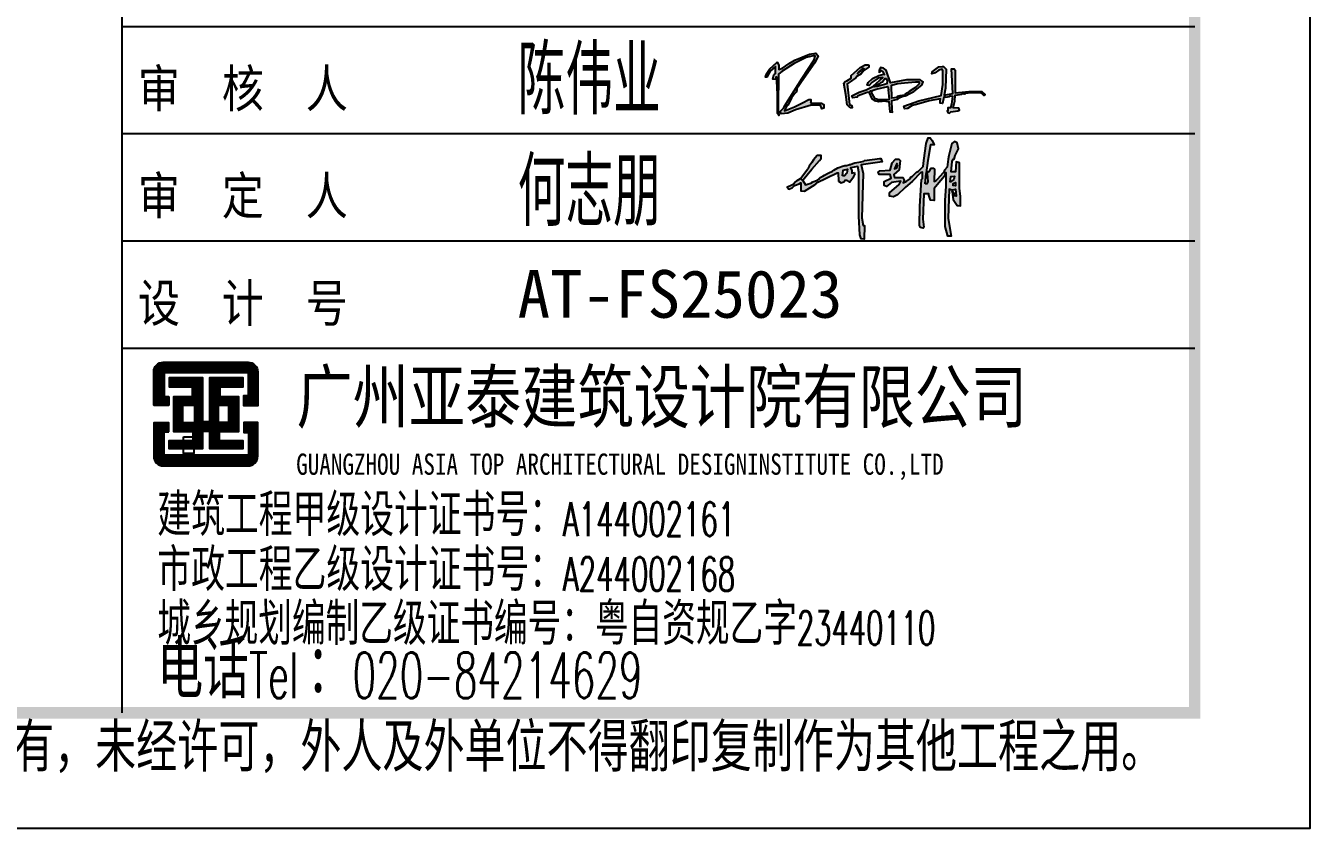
# Model space of a CAD drawing. Header units: millimetres. Extents: x 684779 to 686470, y 2544898 to 2545979.
# Drawn here: x 686408 to 686463.5, y 2545188.8 to 2545223.5 of the extents above; entities that cross this region are included whole.
import ezdxf

# ---------------------------------------------------------------- set-up
doc = ezdxf.new("R2010")
doc.units = ezdxf.units.MM
for name, color, linetype in [('13', 13, 'Continuous'), ('14', 14, 'Continuous'), ('PUB_TITLE', 4, 'Continuous'), ('RAS2DXF', 7, 'Continuous')]:
    doc.layers.add(name, color=color, linetype=linetype)
doc.styles.add('HT', font='')
doc.styles.add('HZTXT', font='romane.shx', dxfattribs={"width": 0.7, "bigfont": 'hztxt.shx'})
doc.styles.get("Standard").update_dxf_attribs({"font": ''})
doc.styles.add('TXT', font='txt')
doc.styles.add('天正', font='simplex8.shx', dxfattribs={"width": 0.8, "bigfont": 'hztxt.shx'})
doc.styles.add('宋体', font='')
doc.styles.get('HT').set_extended_font_data('SimHei')
doc.styles.get('Standard').set_extended_font_data('SimSun')
doc.styles.get('宋体').set_extended_font_data('SimSun')

# ---------------------------------------------------------------- blocks, each defined once
blk = doc.blocks.new('43GGG')
at = {"linetype": 'Continuous'}
for points in [[(-112300, 250039.5), (-112271, 250058.5), (-112261, 250063.5), (-112241, 250073.5), (-112220, 250078.5), (-112219, 250076.5), (-112222, 250067.5), (-112251, 250022.5), (-112271, 249991.5), (-112294, 249954.5), (-112296, 249950.5), (-112305, 249941.5), (-112302, 249935.5), (-112286, 249937.5), (-112267, 249945.5), (-112229, 249956.5), (-112206, 249956.5), (-112203, 249947.5), (-112198, 249949.5), (-112198, 249958.5), (-112204, 249961.5), (-112231, 249961.5), (-112230, 249964.5), (-112230, 249970.5), (-112235, 249970.5), (-112250, 249962.5), (-112270, 249952.5), (-112294, 249942.5), (-112293, 249945.5), (-112288, 249956.5), (-112286, 249956.5), (-112281, 249965.5), (-112277, 249974.5), (-112269, 249985.5), (-112266, 249988.5), (-112264, 249994.5), (-112263, 250000.5), (-112261, 250001.5), (-112253, 250013.5), (-112220, 250060.5), (-112212, 250077.5), (-112218, 250083.5), (-112233, 250081.5), (-112269, 250066.5), (-112283, 250058.5), (-112299, 250047.5), (-112308, 250043.5), (-112308, 250054.5), (-112312, 250061.5), (-112331, 250044.5), (-112339, 250032.5), (-112341, 250025.5), (-112337, 250025.5), (-112329, 250039.5), (-112316, 250051.5), (-112316, 250034.5), (-112320, 250030.5), (-112323, 250020.5), (-112315, 250019.5), (-112315, 250025.5), (-112313, 250025.5), (-112312, 249991.5), (-112309, 249993.5), (-112309, 250032.5)], [(-111966, 249967.5), (-112003, 249954.5), (-112001, 249947.5), (-111994, 249948.5), (-111982, 249955.5), (-111972, 249958.5), (-111941, 249967.5), (-111913, 249972.5), (-111914, 249967.5), (-111914, 249961.5), (-111908, 249960.5), (-111905, 249976.5), (-111901, 249976.5), (-111891, 249977.5), (-111889, 249979.5), (-111884, 249978.5), (-111886, 249959.5), (-111889, 249950.5), (-111895, 249950.5), (-111895, 249942.5), (-111897, 249942.5), (-111895, 249938.5), (-111891, 249937.5), (-111888, 249940.5), (-111871, 249942.5), (-111867, 249944.5), (-111868, 249949.5), (-111882, 249950.5), (-111878, 249966.5), (-111877, 249981.5), (-111861, 249983.5), (-111857, 249985.5), (-111857, 249984.5), (-111854, 249984.5), (-111854, 249985.5), (-111853, 249985.5), (-111838, 249986.5), (-111817, 249986.5), (-111816.3, 249987.2), (-111812, 249985.5), (-111807, 249980.5), (-111804, 249982.5), (-111812, 249990.5), (-111844, 249990.5), (-111877, 249986.5), (-111877, 250042.5), (-111880, 250045.5), (-111886, 250045.5), (-111883, 249985.5), (-111904, 249981.5), (-111901, 249998.5), (-111899, 250044.5), (-111906, 250051.5), (-111909, 250051.5), (-111917, 250050.5), (-111933, 250038.5), (-111934, 250033.5), (-111926, 250035.5), (-111917, 250042.5), (-111909, 250044.5), (-111907, 250040.5), (-111907, 250007.5), (-111911, 249980.5)], [(-112309, 249993.5), (-112312, 249991.5), (-112312, 249962.5), (-112312, 249937.5), (-112311, 249937.5), (-112309, 249932.5), (-112307, 249932.5), (-112309, 249939.5)]]:
    blk.add_hatch(color=4, dxfattribs=at).paths.add_polyline_path(points)
h = blk.add_hatch(color=4, dxfattribs=at)
h.paths.add_polyline_path([(-112134, 250013.5), (-112120, 250023.5), (-112117, 250027.5), (-112107, 250033.5), (-112100, 250041.5), (-112088, 250049.5), (-112088, 250054.5), (-112090, 250055.5), (-112097, 250055.5), (-112109, 250048.5), (-112131, 250029.5), (-112131, 250022.5), (-112142, 250016.5), (-112146, 250014.5), (-112149, 250010.5), (-112144, 249982.5), (-112141, 249957.5), (-112134, 249950.5), (-112129, 249950.5), (-112130, 249955.5), (-112135, 249958.5), (-112141, 250008.5)])
h.paths.add_polyline_path([(-112116, 250034.5), (-112113, 250037.5), (-112106, 250043.5), (-112102, 250047.5), (-112099, 250044.5), (-112105, 250042.5), (-112106, 250041.5), (-112114, 250035.5)], flags=16)
h = blk.add_hatch(color=4, dxfattribs=at)
h.paths.add_polyline_path([(-112092, 249987.5), (-112087, 249988.5), (-112080, 249972.5), (-112077, 249969.5), (-112074, 249969.5), (-112074, 249967.5), (-112064, 249964.5), (-112047, 249966.5), (-112047, 249969.5), (-112067, 249969.5), (-112068, 249971.5), (-112073, 249972.5), (-112079, 249983.5), (-112081, 249986.5), (-112080, 249992.5), (-112070, 249995.5), (-112042, 250002.5), (-112040, 249994.5), (-112038, 249971.5), (-112045, 249970.5), (-112045, 249966.5), (-112042, 249965.5), (-112039, 249965.5), (-112037, 249940.5), (-112035, 249940.5), (-112030, 249939.5), (-112031, 249945.5), (-112032, 249968.5), (-112017, 249971.5), (-112012, 249975.5), (-112003, 249979.5), (-111999, 249979.5), (-111998, 249980.5), (-111996.6, 249980.7), (-111995, 249981.5), (-111990, 249984.5), (-111978, 249990.5), (-111959, 250005.5), (-111955, 250013.5), (-111963, 250018.5), (-111996, 250018.5), (-112035, 250011.5), (-112046, 250042.5), (-112052, 250047.5), (-112059, 250048.5), (-112063, 250042.5), (-112063, 250035.5), (-112057, 250041.5), (-112053, 250038.5), (-112050, 250031.5), (-112052, 250032.5), (-112064, 250029.5), (-112079, 250021.5), (-112090, 250012.5), (-112092, 250005.5), (-112087, 250004.5), (-112081, 250012.5), (-112065, 250022.5), (-112054, 250024.5), (-112077.1, 250003.5), (-112073.7, 250003), (-112070, 250006.5), (-112061, 250009.5), (-112059, 250012.5), (-112055, 250013.5), (-112049, 250021.5), (-112046, 250021.5), (-112043, 250016.5), (-112044, 250008.5), (-112067, 250002.5), (-112075, 250001.5), (-112073.7, 250003), (-112077, 250003.5), (-112095, 249994.5), (-112112, 249988.5), (-112130, 249979.5), (-112127, 249974.5), (-112117, 249976.5), (-112114, 249979.5)])
h.paths.add_polyline_path([(-112033, 250005.5), (-112017, 250009.5), (-112001, 250011.5), (-111974, 250013.5), (-111965, 250013.5), (-111965, 250008.5), (-111974, 249999.5), (-111978, 249997.5), (-111990, 249990.5), (-111993.6, 249986.8), (-111999, 249983.5), (-112000, 249981.5), (-112012, 249979.5), (-112019, 249977.5), (-112019, 249975.5), (-112032, 249973.5)], flags=16)
for p, q in [((-112114, 250035.5), (-112106, 250041.5)), ((-112106, 250043.5), (-112113, 250037.5))]:
    blk.add_line(p, q, dxfattribs=at)
at = {"layer": 'RAS2DXF', "color": 0}
for points in [[(-112231, 249961.5, 0), (-112204, 249961.5, 0), (-112198, 249958.5, 0), (-112198, 249949.5, 0), (-112203, 249947.5, 0), (-112206, 249956.5, 0), (-112229, 249956.5, 0), (-112267, 249945.5, 0), (-112286, 249937.5, 0), (-112302, 249935.5, 0), (-112305, 249941.5, 0), (-112296, 249950.5, 0), (-112294, 249954.5, 0), (-112271, 249991.5, 0), (-112251, 250022.5, 0), (-112222, 250067.5, 0), (-112219, 250076.5, 0), (-112220, 250078.5, 0), (-112241, 250073.5, 0), (-112261, 250063.5, 0), (-112271, 250058.5, 0), (-112300, 250039.5, 0), (-112309, 250032.5, 0), (-112309, 249993.5, 0), (-112312, 249991.5, 0), (-112313, 250025.5, 0), (-112315, 250025.5, 0), (-112315, 250019.5, 0), (-112323, 250020.5, 0), (-112320, 250030.5, 0), (-112316, 250034.5, 0), (-112316, 250051.5, 0), (-112329, 250039.5, 0), (-112337, 250025.5, 0), (-112341, 250025.5, 0), (-112339, 250032.5, 0), (-112331, 250044.5, 0), (-112312, 250061.5, 0), (-112308, 250054.5, 0), (-112308, 250043.5, 0), (-112299, 250047.5, 0), (-112283, 250058.5, 0), (-112269, 250066.5, 0), (-112233, 250081.5, 0), (-112218, 250083.5, 0), (-112212, 250077.5, 0), (-112220, 250060.5, 0), (-112253, 250013.5, 0), (-112261, 250001.5, 0), (-112263, 250000.5, 0), (-112264, 249994.5, 0), (-112266, 249988.5, 0), (-112269, 249985.5, 0), (-112277, 249974.5, 0), (-112281, 249965.5, 0), (-112286, 249956.5, 0), (-112288, 249956.5, 0), (-112293, 249945.5, 0), (-112294, 249942.5, 0), (-112270, 249952.5, 0), (-112250, 249962.5, 0), (-112235, 249970.5, 0), (-112230, 249970.5, 0), (-112230, 249964.5, 0), (-112231, 249961.5, 0), (-112231, 249961.5, 0), (-112231, 249961.5, 0), (-112231, 249961.5, 0)], [(-112270, 250059.5, 0), (-112269, 250058.5, 0)], [(-112134, 249950.5, 0), (-112141, 249957.5, 0), (-112144, 249982.5, 0), (-112149, 250010.5, 0), (-112146, 250014.5, 0), (-112142, 250016.5, 0), (-112131, 250022.5, 0), (-112131, 250029.5, 0), (-112109, 250048.5, 0), (-112097, 250055.5, 0), (-112090, 250055.5, 0), (-112088, 250054.5, 0), (-112088, 250049.5, 0), (-112100, 250041.5, 0), (-112107, 250033.5, 0), (-112117, 250027.5, 0), (-112120, 250023.5, 0), (-112134, 250013.5, 0), (-112141, 250008.5, 0), (-112135, 249958.5, 0), (-112130, 249955.5, 0), (-112129, 249950.5, 0), (-112134, 249950.5, 0)], [(-112114, 250035.5, 0), (-112116, 250034.5, 0), (-112113, 250037.5, 0), (-112113, 250037.5, 0), (-112113, 250037.5, 0)], [(-112105, 250042.5, 0), (-112099, 250044.5, 0), (-112102, 250047.5, 0), (-112106, 250043.5, 0)], [(-112105, 250042.5, 0), (-112106, 250041.5, 0)], [(-112077.3, 250003.4, 0), (-112054, 250024.5, 0), (-112065, 250022.5, 0), (-112081, 250012.5, 0), (-112087, 250004.5, 0), (-112092, 250005.5, 0), (-112090, 250012.5, 0), (-112079, 250021.5, 0), (-112064, 250029.5, 0), (-112052, 250032.5, 0), (-112050, 250031.5, 0), (-112053, 250038.5, 0), (-112057, 250041.5, 0), (-112063, 250035.5, 0)], [(-111990, 249984.5, 0), (-111978, 249990.5, 0), (-111959, 250005.5, 0), (-111955, 250013.5, 0), (-111963, 250018.5, 0), (-111996, 250018.5, 0), (-112035, 250011.5, 0), (-112046, 250042.5, 0), (-112052, 250047.5, 0), (-112059, 250048.5, 0), (-112063, 250042.5, 0), (-112063, 250035.5, 0)], [(-112055, 250023.5, 0), (-112054, 250023.5, 0)], [(-111901, 249976.5, 0), (-111905, 249976.5, 0), (-111908, 249960.5, 0), (-111914, 249961.5, 0), (-111914, 249967.5, 0), (-111913, 249972.5, 0), (-111941, 249967.5, 0), (-111972, 249958.5, 0), (-111982, 249955.5, 0), (-111994, 249948.5, 0), (-112001, 249947.5, 0), (-112003, 249954.5, 0), (-111966, 249967.5, 0), (-111911, 249980.5, 0), (-111907, 250007.5, 0), (-111907, 250040.5, 0), (-111909, 250044.5, 0), (-111917, 250042.5, 0), (-111926, 250035.5, 0), (-111934, 250033.5, 0), (-111933, 250038.5, 0), (-111917, 250050.5, 0), (-111909, 250051.5, 0), (-111906, 250051.5, 0), (-111899, 250044.5, 0), (-111901, 249998.5, 0), (-111904, 249981.5, 0), (-111883, 249985.5, 0), (-111886, 250045.5, 0), (-111880, 250045.5, 0), (-111877, 250042.5, 0), (-111877, 249986.5, 0), (-111844, 249990.5, 0), (-111812, 249990.5, 0), (-111804, 249982.5, 0), (-111807, 249980.5, 0), (-111812, 249985.5, 0), (-111816.3, 249987.2, 0), (-111817, 249986.5, 0), (-111838, 249986.5, 0), (-111853, 249985.5, 0), (-111853, 249985.5, 0), (-111851, 249985.6, 0)], [(-112313, 250008.5, 0), (-112314, 250007.5, 0)], [(-112312, 249991.5, 0), (-112312, 249962.5, 0), (-112312, 249937.5, 0), (-112311, 249937.5, 0), (-112309, 249932.5, 0), (-112307, 249932.5, 0), (-112309, 249939.5, 0), (-112309, 249993.5, 0)], [(-112087, 249988.5, 0), (-112084, 249991.5, 0), (-112087, 249988.5, 0), (-112092, 249987.5, 0), (-112114, 249979.5, 0), (-112117, 249976.5, 0), (-112127, 249974.5, 0), (-112130, 249979.5, 0), (-112112, 249988.5, 0), (-112095, 249994.5, 0), (-112077, 250003.5, 0), (-112073.7, 250003, 0), (-112070, 250006.5, 0), (-112061, 250009.5, 0), (-112059, 250012.5, 0), (-112055, 250013.5, 0), (-112049, 250021.5, 0), (-112046, 250021.5, 0), (-112043, 250016.5, 0), (-112044, 250008.5, 0), (-112067, 250002.5, 0), (-112075, 250001.5, 0), (-112073.7, 250003, 0)], [(-112047, 249966.5, 0), (-112047, 249969.5, 0), (-112067, 249969.5, 0), (-112068, 249971.5, 0), (-112073, 249972.5, 0), (-112079, 249983.5, 0), (-112081, 249986.5, 0), (-112080, 249992.5, 0), (-112070, 249995.5, 0), (-112042, 250002.5, 0), (-112040, 249994.5, 0), (-112041, 249992.5, 0)], [(-112045, 249966.5, 0), (-112045, 249970.5, 0), (-112038, 249971.5, 0), (-112040, 249994.5, 0)], [(-112012, 249979.5, 0), (-112019, 249977.5, 0), (-112019, 249975.5, 0), (-112032, 249973.5, 0), (-112033, 250005.5, 0), (-112017, 250009.5, 0), (-112001, 250011.5, 0), (-111974, 250013.5, 0), (-111965, 250013.5, 0), (-111965, 250008.5, 0), (-111974, 249999.5, 0), (-111978, 249997.5, 0), (-111990, 249990.5, 0), (-111993.6, 249986.8, 0), (-111999, 249983.5, 0), (-112000, 249981.5, 0), (-112012, 249979.5, 0)], [(-112047, 249966.5, 0), (-112064, 249964.5, 0), (-112074, 249967.5, 0), (-112074, 249969.5, 0), (-112077, 249969.5, 0), (-112080, 249972.5, 0), (-112087, 249988.5, 0)], [(-112047, 249966.5, 0), (-112045, 249966.5, 0), (-112042, 249965.5, 0), (-112039, 249965.5, 0), (-112037, 249940.5, 0), (-112035, 249940.5, 0), (-112030, 249939.5, 0), (-112031, 249945.5, 0), (-112032, 249968.5, 0), (-112017, 249971.5, 0), (-112012, 249975.5, 0), (-112003, 249979.5, 0), (-112012, 249975.5, 0), (-112012, 249976.5, 0)], [(-112047, 249968.5, 0), (-112045, 249968.5, 0)], [(-112045, 249966.5, 0), (-112045, 249965.5, 0)], [(-112025, 249970.5, 0), (-112025, 249968.5, 0)], [(-112003, 249979.5, 0), (-111999, 249979.5, 0), (-111998, 249980.5, 0), (-111996.6, 249980.7, 0), (-111995, 249981.5, 0), (-111990, 249984.5, 0)], [(-111901, 249976.5, 0), (-111902, 249975.5, 0)], [(-111901, 249976.5, 0), (-111891, 249977.5, 0), (-111889, 249979.5, 0), (-111884, 249978.5, 0), (-111886, 249959.5, 0), (-111889, 249950.5, 0), (-111895, 249950.5, 0), (-111895, 249942.5, 0), (-111897, 249942.5, 0), (-111895, 249938.5, 0), (-111891, 249937.5, 0), (-111888, 249940.5, 0), (-111871, 249942.5, 0), (-111867, 249944.5, 0), (-111868, 249949.5, 0), (-111882, 249950.5, 0), (-111878, 249966.5, 0), (-111877, 249981.5, 0), (-111861, 249983.5, 0), (-111861, 249983.5, 0), (-111861, 249983.5, 0), (-111861, 249983.5, 0)], [(-111857, 249984.5, 0), (-111857, 249985.5, 0), (-111861, 249983.5, 0)], [(-111857, 249984.5, 0), (-111854, 249984.5, 0), (-111854, 249985.5, 0), (-111853, 249985.5, 0)]]:
    blk.add_polyline3d(points, dxfattribs=at)
blk = doc.blocks.new('A$C38097BB6')
at = {"linetype": 'Continuous'}
h = blk.add_hatch(color=4, dxfattribs=at)
h.dxf.hatch_style = 1
h.paths.add_polyline_path([(1561, 923), (1554, 964), (1629, 1032), (1643, 1162), (1622, 1183), (1575, 1183), (1527, 1128), (1499, 1025), (1356, 1019), (1335, 998), (1349, 964), (1499, 964), (1513, 916), (1417, 868), (1417, 813), (1451, 800), (1520, 854), (1650, 875), (1629, 827), (1492, 711), (1492, 663), (1547, 656), (1602, 683), (1711, 786), (1814, 875), (1923, 991), (1951, 998), (1951, 909), (1937, 896), (1917, 519), (1910, 253), (1923, 225), (1964, 218), (1971, 232), (1958, 341), (1971, 697), (2040, 697), (2040, 677), (2067, 608), (2115, 601), (2115, 772), (2156, 820), (2259, 943), (2272, 991), (2286, 991), (2286, 800), (2272, 608), (2272, 239), (2306, 102), (2354, 102), (2347, 129), (2313, 355), (2327, 759), (2361, 745), (2373, 746), (2375, 752), (2416, 759), (2423, 663), (2402, 670), (2395, 704), (2382, 704), (2382, 725), (2368, 725), (2382, 615), (2436, 533), (2450, 533), (2484, 526), (2484, 663), (2471, 772), (2471, 1128), (2423, 1142), (2416, 1005), (2354, 1005), (2368, 1149), (2382, 1183), (2395, 1183), (2409, 1231), (2457, 1326), (2436, 1409), (2402, 1429), (2361, 1402), (2320, 1231), (2313, 1183), (2300, 1067), (2259, 1025), (2252, 998), (2224, 971), (2224, 964), (2142, 882), (2115, 868), (2122, 1039), (2101, 1053), (2074, 1053), (2053, 1012), (2005, 991), (2026, 1162), (2067, 1381), (2115, 1381), (2088, 1443), (2060, 1477), (2033, 1477), (2005, 1402), (1971, 1162), (1964, 1080), (1896, 1012), (1869, 998), (1814, 943), (1787, 930), (1787, 909), (1725, 868), (1684, 848), (1698, 889), (1677, 923)])
h.paths.add_polyline_path([(1561, 1046), (1595, 1121), (1608, 1108), (1595, 1060)], flags=16)
h.paths.add_polyline_path([(2005, 978), (2019, 978), (2026, 868), (2012, 834), (1992, 834)], flags=16)
h.paths.add_polyline_path([(2341, 861), (2347, 937), (2402, 943), (2389, 896)], flags=16)
h.paths.add_polyline_path([(2382, 812), (2382, 841), (2416, 854), (2416, 807)], flags=16)
h = blk.add_hatch(color=4, dxfattribs=at)
h.dxf.hatch_style = 1
h.paths.add_polyline_path([(254, 848), (254, 800), (254, 738), (268, 738), (302, 731), (453, 827), (473, 848), (761, 991), (774, 991), (781, 875), (815, 848), (863, 868), (870, 889), (891, 889), (932, 861), (993, 937), (1014, 976), (1002, 995), (966, 984), (966, 1032), (946, 1058), (1048, 1080), (1062, 998), (1062, 697), (1062, 383), (1075, 123), (1096, 68), (1137, 61), (1144, 253), (1123, 253), (1103, 362), (1123, 978), (1096, 1101), (1390, 1142), (1369, 1190), (1356, 1190), (1144, 1162), (1133, 1155), (1089, 1142), (1007, 1128), (981, 1121), (945, 1108), (933, 1104), (921, 1101), (891, 1094), (866, 1090), (822, 1080), (798, 1071), (770, 1059), (713, 1025), (696, 1014), (644, 991), (627, 980), (583, 957), (560, 941), (521, 923), (513, 917), (502, 903), (487, 889), (405, 861), (405, 848), (316, 820), (282, 882), (275, 882), (248, 909), (200, 882), (166, 848), (145, 827), (108, 810), (63, 788), (83, 759), (131, 779), (166, 813), (228, 837)])
h.paths.add_polyline_path([(836, 950), (843, 1025), (904, 1039), (897, 984), (863, 950)], flags=16)
h = blk.add_hatch(color=4, dxfattribs=at)
h.dxf.hatch_style = 1
h.paths.add_polyline_path([(248, 909), (275, 882), (405, 1039), (514, 1162), (535, 1190), (535, 1231), (480, 1231), (431, 1170), (405, 1135), (371, 1081), (350, 1046)])
for p, q in [((248, 909), (350, 1046)), ((1014, 976), (1002, 995))]:
    blk.add_line(p, q, dxfattribs=at)
at = {"layer": 'RAS2DXF', "color": 0}
for points in [[(2361, 745, 0), (2327, 759, 0), (2313, 355, 0), (2347, 129, 0), (2354, 102, 0), (2306, 102, 0), (2272, 239, 0), (2272, 608, 0), (2286, 800, 0), (2286, 991, 0), (2272, 991, 0), (2259, 943, 0), (2156, 820, 0), (2115, 772, 0), (2115, 601, 0), (2067, 608, 0), (2040, 677, 0), (2040, 697, 0), (1971, 697, 0), (1958, 341, 0), (1971, 232, 0), (1964, 218, 0), (1923, 225, 0), (1910, 253, 0), (1917, 519, 0), (1937, 896, 0), (1951, 909, 0), (1951, 998, 0), (1923, 991, 0), (1814, 875, 0), (1711, 786, 0), (1602, 683, 0), (1547, 656, 0), (1492, 663, 0), (1492, 711, 0), (1629, 827, 0), (1650, 875, 0), (1520, 854, 0), (1451, 800, 0), (1417, 813, 0), (1417, 868, 0), (1513, 916, 0), (1499, 964, 0), (1349, 964, 0), (1335, 998, 0), (1356, 1019, 0), (1499, 1025, 0), (1527, 1128, 0), (1575, 1183, 0), (1622, 1183, 0), (1643, 1162, 0), (1629, 1032, 0), (1554, 964, 0), (1561, 923, 0), (1677, 923, 0), (1698, 889, 0), (1684, 848, 0), (1725, 868, 0), (1787, 909, 0), (1787, 930, 0), (1814, 943, 0), (1869, 998, 0), (1896, 1012, 0), (1964, 1080, 0), (1971, 1162, 0), (2005, 1402, 0), (2033, 1477, 0), (2060, 1477, 0), (2088, 1443, 0), (2115, 1381, 0), (2067, 1381, 0), (2026, 1162, 0), (2005, 991, 0), (2053, 1012, 0), (2074, 1053, 0), (2101, 1053, 0), (2122, 1039, 0), (2115, 868, 0), (2142, 882, 0), (2224, 964, 0)], [(2368, 725, 0), (2375, 752, 0), (2416, 759, 0), (2423, 663, 0), (2402, 670, 0), (2395, 704, 0), (2382, 704, 0), (2382, 725, 0), (2368, 725, 0), (2382, 615, 0), (2436, 533, 0), (2450, 533, 0), (2484, 526, 0), (2484, 663, 0), (2471, 772, 0), (2471, 1128, 0), (2423, 1142, 0), (2416, 1005, 0), (2354, 1005, 0), (2368, 1149, 0), (2382, 1183, 0), (2395, 1183, 0), (2409, 1231, 0), (2457, 1326, 0), (2436, 1409, 0), (2402, 1429, 0), (2361, 1402, 0), (2320, 1231, 0), (2313, 1183, 0), (2300, 1067, 0), (2259, 1025, 0), (2252, 998, 0), (2224, 971, 0), (2224, 964, 0), (2224, 964, 0), (2224, 964, 0)], [(145, 827, 0), (166, 848, 0), (200, 882, 0), (248, 909, 0), (275, 882, 0), (282, 882, 0), (316, 820, 0), (405, 848, 0), (405, 861, 0), (487, 889, 0), (502, 903, 0), (513, 917, 0), (521, 923, 0), (560, 941, 0), (583, 957, 0), (627, 980, 0), (644, 991, 0), (696, 1014, 0), (713, 1025, 0), (770, 1059, 0), (798, 1071, 0), (822, 1080, 0), (866, 1090, 0), (891, 1094, 0), (921, 1101, 0), (933, 1104, 0), (945, 1108, 0), (981, 1121, 0), (1007, 1128, 0), (1089, 1142, 0), (1133, 1155, 0), (1144, 1162, 0), (1356, 1190, 0), (1369, 1190, 0), (1390, 1142, 0), (1096, 1101, 0), (1123, 978, 0), (1103, 362, 0), (1123, 253, 0), (1144, 253, 0), (1137, 61, 0), (1096, 68, 0), (1075, 123, 0), (1062, 383, 0), (1062, 697, 0), (1062, 998, 0), (1048, 1080, 0), (946, 1058, 0), (966, 1032, 0), (966, 984, 0), (1002, 995, 0)], [(275, 882, 0), (405, 1039, 0), (514, 1162, 0), (535, 1190, 0), (535, 1231, 0), (480, 1231, 0), (431, 1170, 0), (405, 1135, 0), (371, 1081, 0), (350, 1046, 0), (350, 1046, 0), (350, 1046, 0)], [(1608, 1108, 0), (1595, 1121, 0), (1561, 1046, 0), (1595, 1060, 0), (1608, 1108, 0), (1608, 1108, 0)], [(145, 827, 0), (108, 810, 0), (63, 788, 0), (83, 759, 0), (131, 779, 0), (166, 813, 0), (228, 837, 0), (254, 848, 0), (254, 800, 0), (254, 738, 0), (268, 738, 0), (302, 731, 0), (453, 827, 0), (473, 848, 0), (761, 991, 0), (774, 991, 0), (781, 875, 0), (815, 848, 0), (863, 868, 0), (870, 889, 0), (891, 889, 0), (932, 861, 0), (993, 937, 0), (1014, 976, 0)], [(836, 950, 0), (843, 1025, 0), (904, 1039, 0), (897, 984, 0), (863, 950, 0), (836, 950, 0)], [(1992, 834, 0), (2005, 978, 0), (2019, 978, 0), (2026, 868, 0), (2012, 834, 0), (1992, 834, 0)], [(2341, 861, 0), (2347, 937, 0), (2402, 943, 0), (2389, 896, 0), (2341, 861, 0)], [(2373, 746, 0), (2361, 745, 0)], [(2382, 807, 0), (2382, 841, 0), (2416, 854, 0), (2416, 807, 0), (2375, 813, 0)]]:
    blk.add_polyline3d(points, dxfattribs=at)
blk = doc.blocks.new('43TGREGEHE')
at = {"layer": '14'}
h = blk.add_hatch(dxfattribs=at)
h.set_pattern_fill('ANSI31', color=256, scale=0.786555, angle=135, style=0)
h.set_pattern_definition([(180, (684026.07152, 2544907.97853), (0, -0.098319415), [])])
edge = h.paths.add_edge_path()
edge.add_line((685736.551, 2545544.085), (685736.551, 2545543.441))
edge.add_line((685736.551, 2545543.441), (685735.444, 2545543.441))
edge.add_line((685735.444, 2545543.441), (685735.444, 2545545.886))
edge.add_arc((685736.152, 2545545.886), 0.708, 90, 180, ccw=False)
edge.add_line((685736.152, 2545546.594), (685742.366, 2545546.594))
edge.add_arc((685742.366, 2545545.886), 0.708, 0, 90, ccw=False)
edge.add_line((685743.074, 2545545.886), (685743.074, 2545543.401))
edge.add_line((685743.074, 2545543.401), (685742.055, 2545543.401))
edge.add_line((685742.055, 2545543.401), (685742.055, 2545544.141))
edge.add_line((685742.055, 2545544.141), (685742.282, 2545544.141))
edge.add_line((685742.282, 2545544.141), (685742.393, 2545544.141))
edge.add_line((685742.393, 2545544.141), (685742.393, 2545545.808))
edge.add_line((685742.393, 2545545.808), (685736.205, 2545545.808))
edge.add_line((685736.205, 2545545.808), (685736.205, 2545544.085))
edge.add_line((685736.205, 2545544.085), (685736.551, 2545544.085))
h.paths.add_polyline_path([(685739.556, 2545542.254), (685739.556, 2545545.463), (685741.973, 2545545.463), (685741.973, 2545544.77), (685740.294, 2545544.77), (685740.294, 2545544.09), (685741.65, 2545544.09), (685741.65, 2545541.49), (685740.24, 2545541.49), (685740.24, 2545540.839), (685741.987, 2545540.839), (685741.987, 2545540.233), (685739.563, 2545540.233), (685739.563, 2545541.503), (685739.015, 2545541.503), (685739.015, 2545540.233), (685736.591, 2545540.233), (685736.591, 2545540.839), (685738.338, 2545540.839), (685738.338, 2545541.49), (685736.928, 2545541.49), (685736.928, 2545544.09), (685738.285, 2545544.09), (685738.285, 2545544.77), (685736.605, 2545544.77), (685736.605, 2545545.463), (685739.023, 2545545.463), (685739.023, 2545542.254)])
h.paths.add_polyline_path([(685737.629, 2545543.433), (685738.397, 2545543.433), (685738.397, 2545542.206), (685737.629, 2545542.206)], flags=16)
h.paths.add_polyline_path([(685740.949, 2545543.433), (685740.182, 2545543.433), (685740.182, 2545542.206), (685740.949, 2545542.206)], flags=16)
edge = h.paths.add_edge_path()
edge.add_line((685736.551, 2545541.494), (685736.551, 2545542.138))
edge.add_line((685736.551, 2545542.138), (685735.444, 2545542.138))
edge.add_line((685735.444, 2545542.138), (685735.444, 2545539.693))
edge.add_arc((685736.152, 2545539.693), 0.708, 180, 270)
edge.add_line((685736.152, 2545538.986), (685742.366, 2545538.986))
edge.add_arc((685742.366, 2545539.693), 0.708, 270, 360)
edge.add_line((685743.074, 2545539.693), (685743.074, 2545542.179))
edge.add_line((685743.074, 2545542.179), (685742.055, 2545542.179))
edge.add_line((685742.055, 2545542.179), (685742.055, 2545541.439))
edge.add_line((685742.055, 2545541.439), (685742.282, 2545541.439))
edge.add_line((685742.282, 2545541.439), (685742.393, 2545541.439))
edge.add_line((685742.393, 2545541.439), (685742.393, 2545539.771))
edge.add_line((685742.393, 2545539.771), (685736.205, 2545539.771))
edge.add_line((685736.205, 2545539.771), (685736.205, 2545541.494))
edge.add_line((685736.205, 2545541.494), (685736.551, 2545541.494))
at = {"layer": '14', "color": 14}
for p, q in [((685733.102, 2545802.152), (685733.102, 2545520.885)), ((685733.102, 2545802.152), (685733.102, 2545520.885)), ((685733.103, 2545571.225), (685811.758, 2545571.224)), ((685733.103, 2545563.359), (685811.758, 2545563.359)), ((685733.102, 2545555.493), (685811.758, 2545555.493)), ((685733.102, 2545547.628), (685811.758, 2545547.628)), ((685733.102, 2545547.628), (685811.758, 2545547.628))]:
    blk.add_line(p, q, dxfattribs=at)
at = {"layer": '14'}
for points in [[(685736.551, 2545544.085), (685736.551, 2545543.441), (685735.444, 2545543.441), (685735.444, 2545545.886, -0.414214), (685736.152, 2545546.594), (685742.366, 2545546.594, -0.414214), (685743.074, 2545545.886), (685743.074, 2545543.401), (685742.055, 2545543.401), (685742.055, 2545544.141), (685742.282, 2545544.141), (685742.393, 2545544.141), (685742.393, 2545545.808), (685736.205, 2545545.808), (685736.205, 2545544.085)], [(685736.551, 2545541.494), (685736.551, 2545542.138), (685735.444, 2545542.138), (685735.444, 2545539.693, 0.414214), (685736.152, 2545538.986), (685742.366, 2545538.986, 0.414214), (685743.074, 2545539.693), (685743.074, 2545542.179), (685742.055, 2545542.179), (685742.055, 2545541.439), (685742.282, 2545541.439), (685742.393, 2545541.439), (685742.393, 2545539.771), (685736.205, 2545539.771), (685736.205, 2545541.494)]]:
    blk.add_lwpolyline(points, format="xyb", close=True, dxfattribs=at)
blk.add_lwpolyline([(685739.556, 2545542.254), (685739.556, 2545542.254), (685739.556, 2545545.463), (685741.973, 2545545.463), (685741.973, 2545544.77), (685740.294, 2545544.77), (685740.294, 2545544.09), (685741.65, 2545544.09), (685741.65, 2545541.49), (685740.24, 2545541.49), (685740.24, 2545540.839), (685741.987, 2545540.839), (685741.987, 2545540.233), (685739.563, 2545540.233), (685739.563, 2545541.503), (685739.015, 2545541.503), (685739.015, 2545540.233), (685736.591, 2545540.233), (685736.591, 2545540.839), (685738.338, 2545540.839), (685738.338, 2545541.49), (685736.928, 2545541.49), (685736.928, 2545544.09), (685738.285, 2545544.09), (685738.285, 2545544.77), (685736.605, 2545544.77), (685736.605, 2545545.463), (685739.023, 2545545.463), (685739.023, 2545542.254), (685739.556, 2545542.254)], dxfattribs=at)
for points in [[(685740.949, 2545543.433), (685740.182, 2545543.433), (685740.182, 2545542.206), (685740.949, 2545542.206)], [(685737.629, 2545541.12), (685738.397, 2545541.12), (685738.397, 2545539.894), (685737.629, 2545539.894)]]:
    blk.add_lwpolyline(points, close=True, dxfattribs=at)
for name, p, xscale, yscale, zscale in [('43GGG', (689150.514, 2538066.743), 0.03, 0.03, 0.03), ('A$C38097BB6', (685781.562, 2545555.292), 0.0052437021305928, 0.0052437021305928, 0.0052437021305928)]:
    blk.add_blockref(name, p, dxfattribs=dict(xscale=xscale, yscale=yscale, zscale=zscale))
at = {"layer": '13', "color": 7, "style": 'HZTXT', "width": 0.7}
for s, p in [('陈伟业', (685762.124, 2545564.765)), ('何志朋', (685762.124, 2545556.577))]:
    blk.add_text(s, height=5, dxfattribs=at).set_placement(p)
at = {"layer": '13', "color": 7, "style": 'TXT'}
blk.add_text('AT-FS25023', height=3.5, dxfattribs=at).set_placement((685762.124, 2545549.851))
at = {"layer": '13', "color": 13, "style": '天正'}
for s, height, rotation, width, p in [('建筑工程甲级设计证书号：', 3.09853, 359.99975, 0.8, (685735.71, 2545533.845)), ('A144002161', 2.4788, 359.99975, 0.6, (685765.456, 2545533.845)), ('市政工程乙级设计证书号：', 3.09853, 359.99975, 0.8, (685735.71, 2545529.817)), ('A244002168', 2.4788, 359.99975, 0.6, (685765.456, 2545529.817)), ('城乡规划编制乙级证书编号：粤自资规乙字', 3.08458, 359.99975, 0.8, (685735.71, 2545525.862)), ('23440110', 2.4677, 359.99975, 0.6, (685782.595, 2545525.862)), ('电话', 4.2011, 359.99981, 0.8, (685735.71, 2545521.953)), ('：', 4.201, 359.99981, 0.8, (685746.657, 2545521.953)), ('Tel', 3.3609, 359.99981, 0.6, (685742.431, 2545521.953)), ('020-84214629', 3.3609, 359.99981, 0.6, (685750.018, 2545521.953))]:
    blk.add_text(s, height=height, rotation=rotation, dxfattribs=dict(at, width=width)).set_placement(p)
at = {"layer": '14', "color": 14, "style": '宋体', "width": 0.82}
for s, p in [('审  核  人', (685734.293, 2545565.291, -195.418)), ('审  定  人', (685734.293, 2545557.426, -195.418)), ('设  计  号', (685734.293, 2545549.56, -195.418))]:
    blk.add_text(s, height=2.7529, dxfattribs=at).set_placement(p)
at = {"layer": '14', "style": 'HT', "width": 0.8}
blk.add_text('广州亚泰建筑设计院有限公司', height=3.77547, dxfattribs=at).set_placement((685745.912, 2545542.177))
at = {"layer": '14', "width": 0.8}
blk.add_text('GUANGZHOU ASIA TOP ARCHITECTURAL DESIGNINSTITUTE CO.,LTD', height=1.55738, rotation=359.99972, dxfattribs=at).set_placement((685745.891, 2545538.339, -195.418))
at = {"layer": '14', "style": 'HZTXT', "width": 0.85}
blk.add_text('图纸版权属设计单位所有，未经许可，外人及外单位不得翻印复制作为其他工程之用。', height=3.5395, rotation=359.99972, dxfattribs=at).set_placement((685695.05, 2545516.572))

msp = doc.modelspace()

# ---------------------------------------------------------------- linework, layer by layer
at = {"layer": 'PUB_TITLE', "linetype": 'Continuous'}
msp.add_lwpolyline([(686166.54, 2545188.776), (686463.54, 2545188.776), (686463.54, 2545398.776), (686166.54, 2545398.776)], close=True, dxfattribs=at)
at = {"layer": 'PUB_TITLE', "linetype": 'Continuous', "const_width": 0.5}
msp.add_lwpolyline([(686179.04, 2545193.776), (686458.54, 2545193.776), (686458.54, 2545393.776), (686179.04, 2545393.776)], close=True, dxfattribs=at)

# ---------------------------------------------------------------- block references
at = {"xscale": 0.59, "yscale": 0.59, "zscale": 0.59}
msp.add_blockref('43TGREGEHE', (281829.603, 1043336.454), dxfattribs=at)

doc.saveas('drawing.dxf')
